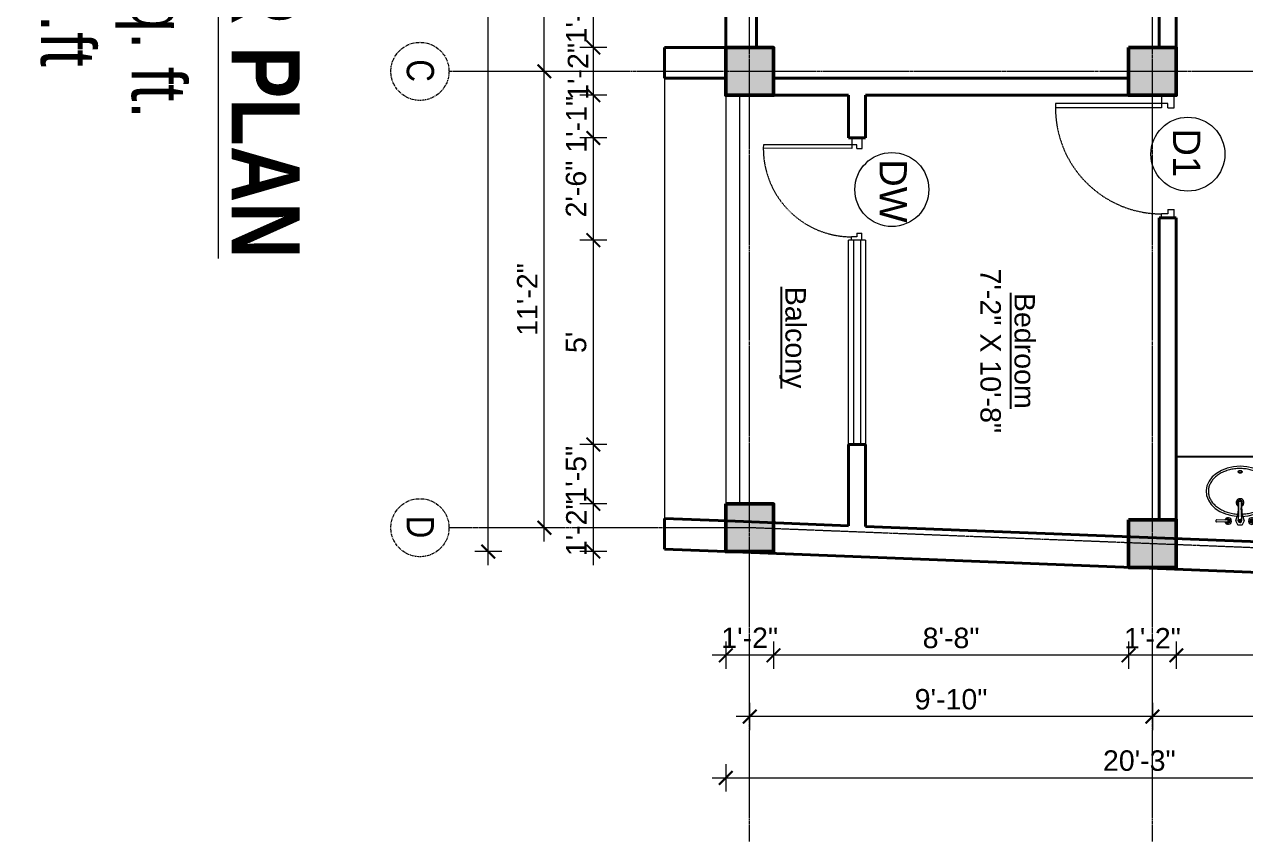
# Model space of a CAD drawing. Header units: inches. Extents: x 136316 to 155547, y -21384 to -17606.
# Drawn here: x 152926.7 to 153285.2, y -18717.1 to -18477.2 of the extents above; entities that cross this region are included whole.
import ezdxf

# ---------------------------------------------------------------- set-up
doc = ezdxf.new("R2010")
doc.units = ezdxf.units.IN
doc.header["$LTSCALE"] = 0.5
doc.header["$MEASUREMENT"] = 0
doc.header["$PDMODE"] = 66
doc.linetypes.add('CENTER', pattern=[2, 1.25, -0.25, 0.25, -0.25])
doc.linetypes.add('HIDDEN', pattern=[0.375, 0.25, -0.125])
for name, color, linetype, lineweight in [('Annotate-Lite.w', 177, 'Continuous', 9), ('Annotations-Bold.w', 177, 'Continuous', 13), ('C-COLUMN', 1, 'Continuous', 50), ('DIM', 4, 'Continuous', 5), ('DIM 1-100', 4, 'Continuous', 13), ('Door-Window.w', 4, 'Continuous', 15), ('Fittings', 9, 'Continuous', 5), ('PARAPET', 50, 'Continuous', 13), ('TEXT', 220, 'Continuous', 9), ('Text-100.w', 254, 'Continuous', 9), ('Toilet', 7, 'Continuous', 25), ('wall', 1, 'Continuous', 40)]:
    doc.layers.add(name, color=color, linetype=linetype, lineweight=lineweight)
doc.layers.add('furniture', color=31, linetype='Continuous')
doc.styles.add('ARAIL', font='ARIALN.TTF')
doc.styles.add('arial', font='arial.ttf')
doc.styles.add('arial.', font='arial.ttf')
doc.styles.add('gaurav', font='arial.ttf')
doc.styles.get("Standard").update_dxf_attribs({"font": 'arial.ttf'})
doc.dimstyles.new('1 by 96', dxfattribs={"dimtxt": 6, "dimasz": 4, "dimexe": 4, "dimexo": 4, "dimgap": 2, "dimtad": 1, "dimdec": 0, "dimzin": 0, "dimdsep": 46, "dimlunit": 4, "dimtxsty": 'Standard', "dimblk": 'ARCHTICK', "dimcen": 0, "dimdle": 4, "dimadec": 0, "dimazin": 0, "dimtfac": 1, "dimtdec": 0, "dimtix": 1, "dimtofl": 0, "dimtmove": 1, "dimatfit": 3, "dimldrblk": 'ARCHTICK', "dimfxl": 4, "dimfxlon": 1, "dimtolj": 1, "dimtzin": 0, "dimlwd": -1, "dimlwe": -1, "dimarcsym": 0})

# ---------------------------------------------------------------- blocks, each defined once
blk = doc.blocks.new('3-0')
at = {"ltscale": 3}
for p, q in [((11063.05, 10097.68), (11065.97, 10099.9)), ((11063.05, 10097.68), (11064.53, 10095.73)), ((11065.99, 10096.84), (11064.53, 10095.73)), ((11065.25, 10097.81), (11066.71, 10098.92)), ((11065.99, 10096.84), (11065.25, 10097.81)), ((11065.97, 10099.9), (11066.71, 10098.92)), ((11085.5, 10074.13), (11110.32, 10092.96)), ((11086.24, 10073.15), (11111.05, 10091.97)), ((11111.05, 10091.97), (11110.32, 10092.96)), ((11084.04, 10073.02), (11082.57, 10071.91)), ((11082.57, 10071.91), (11084.79, 10068.98)), ((11084.04, 10073.02), (11084.78, 10072.04)), ((11084.78, 10072.04), (11086.24, 10073.15)), ((11086.24, 10073.15), (11085.5, 10074.13)), ((11087.72, 10071.2), (11086.24, 10073.15)), ((11084.79, 10068.98), (11087.72, 10071.2))]:
    blk.add_line(p, q, dxfattribs=at)
at = {"layer": 'Door-Window.w', "color": 9, "linetype": 'HIDDEN', "lineweight": 18}
blk.add_arc((11085.5, 10074.13), 31.16, 37.1906, 127.1465, dxfattribs=at)
blk = doc.blocks.new('A$C604E024C')
at = {"linetype": 'ByBlock'}
for p, q in [((-107, 6), (-198, 9)), ((-101, 4), (-101, -4)), ((-101, 4), (-101, 1)), ((-101, 4), (-101, 4)), ((-101, 1), (-97, 1)), ((-101, 0), (-101, -4)), ((-101, 0), (-97, 0)), ((-97, 4), (-97, 1)), ((-97, 4), (-96, 4)), ((-96, 4), (-96, -4)), ((-6, 4), (-6, -4)), ((-6, 4), (-5, 4)), ((-5, 4), (-5, -4)), ((0, 13), (0, -13)), ((1, 4), (1, -4)), ((1, 4), (3, 4)), ((2, 4), (2, 1)), ((2, 4), (3, 4)), ((2, 1), (3, 1)), ((100, 2), (101, 2)), ((107, 6), (198, 9)), ((199, 8), (199, -8)), ((-107, -6), (-198, -9)), ((-101, -4), (-101, -4)), ((-101, -4), (-101, -4)), ((-97, 0), (-97, -4)), ((-97, -4), (-96, -4)), ((-96, -4), (-96, -4)), ((-6, -4), (-1, -4)), ((-5, -4), (-1, -4)), ((-1, -4), (-1, -4)), ((1, -4), (3, -4)), ((2, 0), (2, -4)), ((2, 0), (3, 0)), ((2, -4), (3, -4)), ((100, -2), (101, -2)), ((107, -6), (198, -9))]:
    blk.add_line(p, q, dxfattribs=at)
for points in [[(35, -3), (35, -3, 0.267949), (35, 2), (20, 29, 0.267949), (15, 31), (-15, 31, 0.267949), (-20, 29), (-35, 2, 0.267949), (-35, -3)], [(0, 13), (-5, 13, 0.267949), (-9, 10), (-13, 2, 0.267949), (-13, -3), (-9, -10, 0.267949), (-5, -13), (0, -13)], [(0, 13), (5, 13, -0.267949), (9, 10), (13, 2, -0.267949), (13, -3), (9, -10, -0.267949), (5, -13), (0, -13)], [(-15, -149, 0.267949), (-15, -154), (-9, -163, 0.267949), (-5, -166), (0, -166)], [(15, -149, -0.267949), (15, -154), (9, -163, -0.267949), (5, -166), (0, -166)]]:
    blk.add_lwpolyline(points, format="xyb", dxfattribs=at)
for centre, radius, start, end in [((-148, 0), 51.6, 171.6285, 188.3715), ((-198, 8), 1, 88.5767, 180), ((-99, 0), 27.8, 193.9353, 166.0647), ((-99, 0), 16.1, 203.4772, 156.5228), ((-99, 0), 13.6, 207.8254, 152.1746), ((-99, 0), 10.7, 215.7665, 144.2335), ((3, 2), 1.6, 270, 90.0142), ((3, 2), 2.2, 301.4048, 90), ((3, -2), 2.5, 270, 62.7097), ((99, 0), 27.8, 13.9353, 346.0647), ((99, 0), 16.1, 23.4772, 336.5228), ((99, 0), 13.6, 27.8254, 332.1746), ((99, 0), 10.7, 35.7665, 324.2335), ((198, 8), 1, 0, 91.4233), ((-198, -8), 1, 180, 271.4233), ((-325, -117), 312, 354.1333, 21.5654), ((-1093, -110), 1085, 357.1828, 5.6778), ((3, -2), 1.9, 270, 90), ((1084, -109), 1075, 174.3028, 182.8736), ((325, -117), 312, 158.4157, 185.9255), ((198, -8), 1, 268.5767, 0)]:
    blk.add_arc(centre, radius, start, end, dxfattribs=at)
blk.add_ellipse((99, 0), major_axis=(0, 4.4), ratio=0.647537, start_param=-0.996154, end_param=4.137747, dxfattribs=at)
blk.add_open_spline([(100, 2), (100, 3), (100, 3), (100, 3), (99, 4), (99, 4), (99, 4), (99, 4), (98, 4), (98, 4), (98, 3), (97, 3), (97, 3), (97, 2), (97, 2), (96, 1), (96, 0), (96, 0), (96, -2), (97, -2), (97, -3), (97, -3), (98, -4), (98, -4), (99, -4), (99, -4), (99, -4), (100, -3), (100, -3), (100, -3), (100, -2)], degree=3, knots=[5.296065, 5.296065, 5.296065, 5.296065, 5.668493, 5.668493, 6.044953, 6.044953, 6.283185, 6.283185, 6.283185, 6.618814, 6.618814, 6.954443, 6.954443, 7.290072, 7.290072, 7.6257, 7.6257, 8.094621, 8.094621, 8.563542, 8.563542, 8.940002, 8.940002, 9.316461, 9.316461, 9.692921, 9.692921, 10.069381, 10.069381, 10.411893, 10.411893, 10.411893, 10.411893], dxfattribs=at)
blk = doc.blocks.new('basin')
for radius, start, end in [(1.14, 113.503, 66.2712), (0.79, 126.715, 52.8739)]:
    blk.add_arc((134195.31, -39122.53), radius, start, end)
blk.add_ellipse((134195.31, -39125.83), major_axis=(-9.97, 0), ratio=0.736887, start_param=4.757716, end_param=10.948885)
blk.add_ellipse((134195.31, -39131.57), major_axis=(0.448, 0), ratio=0.674502)
for points, knots in [([(134194.69, -39119.15), (134194.32, -39119.17), (134193.96, -39119.2), (134193.09, -39119.32), (134192.57, -39119.42), (134191.58, -39119.69), (134191.1, -39119.85), (134190.19, -39120.23), (134189.76, -39120.45), (134188.95, -39120.93), (134188.57, -39121.2), (134187.89, -39121.77), (134187.59, -39122.07), (134187.06, -39122.71), (134186.83, -39123.04), (134186.45, -39123.73), (134186.3, -39124.08), (134186.09, -39124.79), (134186.03, -39125.15), (134185.99, -39125.61), (134185.99, -39125.72), (134185.99, -39125.83), (134185.99, -39126.08), (134186.01, -39126.34), (134186.11, -39126.94), (134186.2, -39127.29), (134186.47, -39127.97), (134186.64, -39128.31), (134187.06, -39128.96), (134187.31, -39129.28), (134187.88, -39129.88), (134188.2, -39130.16), (134188.9, -39130.7), (134189.28, -39130.94), (134190.1, -39131.39), (134190.53, -39131.59), (134191.45, -39131.93), (134191.92, -39132.08), (134192.9, -39132.31), (134193.4, -39132.4), (134194.43, -39132.51), (134194.94, -39132.53), (134195.97, -39132.52), (134196.49, -39132.48), (134197.5, -39132.35), (134198, -39132.25), (134198.97, -39132), (134199.44, -39131.84), (134200.34, -39131.48), (134200.76, -39131.27), (134201.56, -39130.8), (134201.93, -39130.55), (134202.61, -39130), (134202.91, -39129.71), (134203.45, -39129.1), (134203.69, -39128.78), (134204.08, -39128.12), (134204.24, -39127.78), (134204.48, -39127.09), (134204.56, -39126.74), (134204.64, -39126.04), (134204.64, -39125.69), (134204.57, -39124.98), (134204.49, -39124.62), (134204.25, -39123.91), (134204.09, -39123.56), (134203.69, -39122.89), (134203.45, -39122.56), (134202.89, -39121.93), (134202.58, -39121.63), (134201.88, -39121.07), (134201.49, -39120.81), (134200.67, -39120.35), (134200.22, -39120.13), (134199.3, -39119.77), (134198.81, -39119.62), (134197.81, -39119.37), (134197.29, -39119.28), (134196.49, -39119.19), (134196.22, -39119.16), (134195.94, -39119.15)], [4.778413, 4.778413, 4.778413, 4.778413, 4.89303, 4.89303, 5.060537, 5.060537, 5.228045, 5.228045, 5.395552, 5.395552, 5.56306, 5.56306, 5.730567, 5.730567, 5.898075, 5.898075, 6.065582, 6.065582, 6.233089, 6.233089, 6.283185, 6.283185, 6.283185, 6.401225, 6.401225, 6.564378, 6.564378, 6.727532, 6.727532, 6.890685, 6.890685, 7.053839, 7.053839, 7.216992, 7.216992, 7.380146, 7.380146, 7.543299, 7.543299, 7.706452, 7.706452, 7.869606, 7.869606, 8.032759, 8.032759, 8.195913, 8.195913, 8.359066, 8.359066, 8.52222, 8.52222, 8.685373, 8.685373, 8.848527, 8.848527, 9.01168, 9.01168, 9.174834, 9.174834, 9.337987, 9.337987, 9.501141, 9.501141, 9.668648, 9.668648, 9.836155, 9.836155, 10.003663, 10.003663, 10.17117, 10.17117, 10.338678, 10.338678, 10.506185, 10.506185, 10.673693, 10.673693, 10.8412, 10.8412, 10.929386, 10.929386, 10.929386, 10.929386]), ([(134195.86, -39131.57), (134195.86, -39131.55), (134195.86, -39131.52), (134195.84, -39131.46), (134195.83, -39131.44), (134195.79, -39131.36), (134195.75, -39131.32), (134195.66, -39131.25), (134195.6, -39131.23), (134195.46, -39131.18), (134195.36, -39131.16), (134195.17, -39131.17), (134195.07, -39131.2), (134194.94, -39131.27), (134194.9, -39131.3), (134194.83, -39131.37), (134194.8, -39131.4), (134194.77, -39131.48), (134194.76, -39131.52), (134194.75, -39131.6), (134194.76, -39131.65), (134194.79, -39131.73), (134194.81, -39131.76), (134194.87, -39131.83), (134194.9, -39131.86), (134194.98, -39131.9), (134195.02, -39131.92), (134195.15, -39131.97), (134195.25, -39131.99), (134195.44, -39131.98), (134195.54, -39131.95), (134195.67, -39131.89), (134195.72, -39131.85), (134195.79, -39131.78), (134195.81, -39131.75), (134195.85, -39131.67), (134195.86, -39131.63), (134195.86, -39131.58), (134195.86, -39131.58), (134195.86, -39131.57)], [0, 0, 0, 0, 0.188397, 0.188397, 0.376794, 0.376794, 0.73698, 0.73698, 1.097166, 1.097166, 1.657793, 1.657793, 2.21842, 2.21842, 2.564182, 2.564182, 2.840364, 2.840364, 3.116547, 3.116547, 3.39273, 3.39273, 3.668913, 3.668913, 3.945096, 3.945096, 4.221279, 4.221279, 4.783807, 4.783807, 5.346334, 5.346334, 5.697184, 5.697184, 5.974645, 5.974645, 6.252106, 6.252106, 6.283185, 6.283185, 6.283185, 6.283185])]:
    blk.add_open_spline(points, degree=3, knots=knots)
at = {"xscale": 0.03499430959345774, "yscale": 0.03499430959345774, "zscale": 0.03499430959345774, "rotation": 359.9929103328581}
blk.add_blockref('A$C604E024C', (134195.31, -39117.12), dxfattribs=at)
blk = doc.blocks.new('_ArchTick')
at = {"color": 0, "linetype": 'ByBlock', "const_width": 0.15}
blk.add_lwpolyline([(-0.5, -0.5), (0.5, 0.5)], dxfattribs=at)
blk = doc.blocks.new('*D629')
at = {"layer": 'Defpoints', "color": 0, "transparency": 16777216}
for p in [(153264.87, -18636.64), (153361.47, -18641.09), (153264.87, -18662.42)]:
    blk.add_point(p, dxfattribs=at)
at = {"layer": 'DIM 1-100', "color": 0, "transparency": 16777216}
for p, q in [((153264.87, -18658.42), (153264.87, -18666.42)), ((153361.47, -18658.42), (153361.47, -18666.42)), ((153365.47, -18662.42), (153260.87, -18662.42))]:
    blk.add_line(p, q, dxfattribs=at)
at = {"layer": 'DIM 1-100', "color": 0, "transparency": 16777216, "xscale": 4, "yscale": 4, "zscale": 4, "rotation": 180}
blk.add_blockref('_ArchTick', (153264.87, -18662.42), dxfattribs=at)
at = {"layer": 'DIM 1-100', "color": 0, "transparency": 16777216, "xscale": 4, "yscale": 4, "zscale": 4}
blk.add_blockref('_ArchTick', (153361.47, -18662.42), dxfattribs=at)
at = {"layer": 'DIM 1-100', "color": 0, "transparency": 16777216, "insert": (153313.17, -18657.36), "char_height": 6, "attachment_point": 5}
blk.add_mtext('\\A1;8\'-1"', dxfattribs=at)
blk = doc.blocks.new('*D630')
at = {"layer": 'Defpoints', "color": 0, "transparency": 16777216}
for p in [(153250.87, -18636.64), (153264.87, -18636.64), (153250.87, -18662.42)]:
    blk.add_point(p, dxfattribs=at)
at = {"layer": 'DIM 1-100', "color": 0, "transparency": 16777216}
for p, q in [((153250.87, -18658.42), (153250.87, -18666.42)), ((153264.87, -18658.42), (153264.87, -18666.42)), ((153268.87, -18662.42), (153246.87, -18662.42))]:
    blk.add_line(p, q, dxfattribs=at)
at = {"layer": 'DIM 1-100', "color": 0, "transparency": 16777216, "xscale": 4, "yscale": 4, "zscale": 4, "rotation": 180}
blk.add_blockref('_ArchTick', (153250.87, -18662.42), dxfattribs=at)
at = {"layer": 'DIM 1-100', "color": 0, "transparency": 16777216, "xscale": 4, "yscale": 4, "zscale": 4}
blk.add_blockref('_ArchTick', (153264.87, -18662.42), dxfattribs=at)
at = {"layer": 'DIM 1-100', "color": 0, "transparency": 16777216, "insert": (153257.87, -18657.41), "char_height": 6, "attachment_point": 5}
blk.add_mtext('\\A1;1\'-2"', dxfattribs=at)
blk = doc.blocks.new('*D631')
at = {"layer": 'Defpoints', "color": 0, "transparency": 16777216}
for p in [(153146.64, -18631.98), (153250.87, -18636.64), (153146.64, -18662.42)]:
    blk.add_point(p, dxfattribs=at)
at = {"layer": 'DIM 1-100', "color": 0, "transparency": 16777216}
for p, q in [((153146.64, -18658.42), (153146.64, -18666.42)), ((153250.87, -18658.42), (153250.87, -18666.42)), ((153254.87, -18662.42), (153142.64, -18662.42))]:
    blk.add_line(p, q, dxfattribs=at)
at = {"layer": 'DIM 1-100', "color": 0, "transparency": 16777216, "xscale": 4, "yscale": 4, "zscale": 4, "rotation": 180}
blk.add_blockref('_ArchTick', (153146.64, -18662.42), dxfattribs=at)
at = {"layer": 'DIM 1-100', "color": 0, "transparency": 16777216, "xscale": 4, "yscale": 4, "zscale": 4}
blk.add_blockref('_ArchTick', (153250.87, -18662.42), dxfattribs=at)
at = {"layer": 'DIM 1-100', "color": 0, "transparency": 16777216, "insert": (153198.76, -18657.36), "char_height": 6, "attachment_point": 5}
blk.add_mtext('\\A1;8\'-8"', dxfattribs=at)
blk = doc.blocks.new('*D632')
at = {"layer": 'Defpoints', "color": 0, "transparency": 16777216}
for p in [(153132.64, -18631.98), (153146.64, -18631.98), (153132.64, -18662.42)]:
    blk.add_point(p, dxfattribs=at)
at = {"layer": 'DIM 1-100', "color": 0, "transparency": 16777216}
for p, q in [((153132.64, -18658.42), (153132.64, -18666.42)), ((153146.64, -18658.42), (153146.64, -18666.42)), ((153150.64, -18662.42), (153128.64, -18662.42))]:
    blk.add_line(p, q, dxfattribs=at)
at = {"layer": 'DIM 1-100', "color": 0, "transparency": 16777216, "xscale": 4, "yscale": 4, "zscale": 4, "rotation": 180}
blk.add_blockref('_ArchTick', (153132.64, -18662.42), dxfattribs=at)
at = {"layer": 'DIM 1-100', "color": 0, "transparency": 16777216, "xscale": 4, "yscale": 4, "zscale": 4}
blk.add_blockref('_ArchTick', (153146.64, -18662.42), dxfattribs=at)
at = {"layer": 'DIM 1-100', "color": 0, "transparency": 16777216, "insert": (153139.64, -18657.29), "char_height": 6, "attachment_point": 5}
blk.add_mtext('\\A1;1\'-2"', dxfattribs=at)
blk = doc.blocks.new('*D633')
at = {"layer": 'Defpoints', "color": 0, "transparency": 16777216}
for p in [(153257.87, -18636.92), (153368.47, -18641.09), (153257.87, -18680.42)]:
    blk.add_point(p, dxfattribs=at)
at = {"layer": 'DIM 1-100', "color": 0, "transparency": 16777216}
for p, q in [((153257.87, -18676.42), (153257.87, -18684.42)), ((153368.47, -18676.42), (153368.47, -18684.42)), ((153372.47, -18680.42), (153253.87, -18680.42))]:
    blk.add_line(p, q, dxfattribs=at)
at = {"layer": 'DIM 1-100', "color": 0, "transparency": 16777216, "xscale": 4, "yscale": 4, "zscale": 4, "rotation": 180}
blk.add_blockref('_ArchTick', (153257.87, -18680.42), dxfattribs=at)
at = {"layer": 'DIM 1-100', "color": 0, "transparency": 16777216, "xscale": 4, "yscale": 4, "zscale": 4}
blk.add_blockref('_ArchTick', (153368.47, -18680.42), dxfattribs=at)
at = {"layer": 'DIM 1-100', "color": 0, "transparency": 16777216, "insert": (153313.17, -18675.36), "char_height": 6, "attachment_point": 5}
blk.add_mtext('\\A1;9\'-3"', dxfattribs=at)
blk = doc.blocks.new('*D634')
at = {"layer": 'Defpoints', "color": 0, "transparency": 16777216}
for p in [(153139.64, -18632.26), (153257.87, -18636.92), (153139.64, -18680.42)]:
    blk.add_point(p, dxfattribs=at)
at = {"layer": 'DIM 1-100', "color": 0, "transparency": 16777216}
for p, q in [((153139.64, -18676.42), (153139.64, -18684.42)), ((153257.87, -18676.42), (153257.87, -18684.42)), ((153261.87, -18680.42), (153135.64, -18680.42))]:
    blk.add_line(p, q, dxfattribs=at)
at = {"layer": 'DIM 1-100', "color": 0, "transparency": 16777216, "xscale": 4, "yscale": 4, "zscale": 4, "rotation": 180}
blk.add_blockref('_ArchTick', (153139.64, -18680.42), dxfattribs=at)
at = {"layer": 'DIM 1-100', "color": 0, "transparency": 16777216, "xscale": 4, "yscale": 4, "zscale": 4}
blk.add_blockref('_ArchTick', (153257.87, -18680.42), dxfattribs=at)
at = {"layer": 'DIM 1-100', "color": 0, "transparency": 16777216, "insert": (153198.76, -18675.36), "char_height": 6, "attachment_point": 5}
blk.add_mtext('\\A1;9\'-10"', dxfattribs=at)
blk = doc.blocks.new('*D635')
at = {"layer": 'Defpoints', "color": 0, "transparency": 16777216}
for p in [(153132.64, -18631.98), (153375.4, -18641.56), (153375.4, -18698.42)]:
    blk.add_point(p, dxfattribs=at)
at = {"layer": 'DIM 1-100', "color": 0, "transparency": 16777216}
for p, q in [((153132.64, -18694.42), (153132.64, -18702.42)), ((153375.4, -18694.42), (153375.4, -18702.42)), ((153128.64, -18698.42), (153379.4, -18698.42))]:
    blk.add_line(p, q, dxfattribs=at)
at = {"layer": 'DIM 1-100', "color": 0, "transparency": 16777216, "xscale": 4, "yscale": 4, "zscale": 4, "rotation": 180}
blk.add_blockref('_ArchTick', (153132.64, -18698.42), dxfattribs=at)
at = {"layer": 'DIM 1-100', "color": 0, "transparency": 16777216, "xscale": 4, "yscale": 4, "zscale": 4}
blk.add_blockref('_ArchTick', (153375.4, -18698.42), dxfattribs=at)
at = {"layer": 'DIM 1-100', "color": 0, "transparency": 16777216, "insert": (153254.02, -18693.36), "char_height": 6, "attachment_point": 5}
blk.add_mtext('\\A1;20\'-3"', dxfattribs=at)
blk = doc.blocks.new('*D686')
at = {"layer": 'Defpoints', "color": 0, "transparency": 16777216}
for p in [(153093.76, -18617.98), (153132.64, -18617.98), (153132.64, -18631.98)]:
    blk.add_point(p, dxfattribs=at)
at = {"layer": 'DIM 1-100', "color": 0, "transparency": 16777216}
for p, q in [((153093.76, -18635.98), (153093.76, -18613.98)), ((153097.76, -18617.98), (153089.76, -18617.98)), ((153097.76, -18631.98), (153089.76, -18631.98))]:
    blk.add_line(p, q, dxfattribs=at)
at = {"layer": 'DIM 1-100', "color": 0, "transparency": 16777216, "xscale": 4, "yscale": 4, "zscale": 4}
for p, rotation in [((153093.76, -18617.98), 90), ((153093.76, -18631.98), 270)]:
    blk.add_blockref('_ArchTick', p, dxfattribs=dict(at, rotation=rotation))
at = {"layer": 'DIM 1-100', "color": 0, "transparency": 16777216, "insert": (153088.75, -18624.98), "char_height": 6, "attachment_point": 5, "rotation": 90}
blk.add_mtext('\\A1;1\'-2"', dxfattribs=at)
blk = doc.blocks.new('*D687')
at = {"layer": 'Defpoints', "color": 0, "transparency": 16777216}
for p in [(153093.76, -18600.57), (153168.64, -18600.57), (153132.64, -18617.98)]:
    blk.add_point(p, dxfattribs=at)
at = {"layer": 'DIM 1-100', "color": 0, "transparency": 16777216}
for p, q in [((153093.76, -18621.98), (153093.76, -18596.57)), ((153097.76, -18600.57), (153089.76, -18600.57)), ((153097.76, -18617.98), (153089.76, -18617.98))]:
    blk.add_line(p, q, dxfattribs=at)
at = {"layer": 'DIM 1-100', "color": 0, "transparency": 16777216, "xscale": 4, "yscale": 4, "zscale": 4}
for p, rotation in [((153093.76, -18600.57), 90), ((153093.76, -18617.98), 270)]:
    blk.add_blockref('_ArchTick', p, dxfattribs=dict(at, rotation=rotation))
at = {"layer": 'DIM 1-100', "color": 0, "transparency": 16777216, "insert": (153088.7, -18609.28), "char_height": 6, "attachment_point": 5, "rotation": 90}
blk.add_mtext('\\A1;1\'-5"', dxfattribs=at)
blk = doc.blocks.new('*D688')
at = {"layer": 'Defpoints', "color": 0, "transparency": 16777216}
for p in [(153093.76, -18540.57), (153168.64, -18540.57), (153168.64, -18600.57)]:
    blk.add_point(p, dxfattribs=at)
at = {"layer": 'DIM 1-100', "color": 0, "transparency": 16777216}
for p, q in [((153093.76, -18604.57), (153093.76, -18536.57)), ((153097.76, -18540.57), (153089.76, -18540.57)), ((153097.76, -18600.57), (153089.76, -18600.57))]:
    blk.add_line(p, q, dxfattribs=at)
at = {"layer": 'DIM 1-100', "color": 0, "transparency": 16777216, "xscale": 4, "yscale": 4, "zscale": 4}
for p, rotation in [((153093.76, -18540.57), 90), ((153093.76, -18600.57), 270)]:
    blk.add_blockref('_ArchTick', p, dxfattribs=dict(at, rotation=rotation))
at = {"layer": 'DIM 1-100', "color": 0, "transparency": 16777216, "insert": (153088.71, -18570.57), "char_height": 6, "attachment_point": 5, "rotation": 90}
blk.add_mtext("\\A1;5'", dxfattribs=at)
blk = doc.blocks.new('*D689')
at = {"layer": 'Defpoints', "color": 0, "transparency": 16777216}
for p in [(153093.76, -18510.57), (153168.64, -18510.57), (153168.64, -18540.57)]:
    blk.add_point(p, dxfattribs=at)
at = {"layer": 'DIM 1-100', "color": 0, "transparency": 16777216}
for p, q in [((153093.76, -18544.57), (153093.76, -18506.57)), ((153097.76, -18510.57), (153089.76, -18510.57)), ((153097.76, -18540.57), (153089.76, -18540.57))]:
    blk.add_line(p, q, dxfattribs=at)
at = {"layer": 'DIM 1-100', "color": 0, "transparency": 16777216, "xscale": 4, "yscale": 4, "zscale": 4}
for p, rotation in [((153093.76, -18510.57), 90), ((153093.76, -18540.57), 270)]:
    blk.add_blockref('_ArchTick', p, dxfattribs=dict(at, rotation=rotation))
at = {"layer": 'DIM 1-100', "color": 0, "transparency": 16777216, "insert": (153088.7, -18525.57), "char_height": 6, "attachment_point": 5, "rotation": 90}
blk.add_mtext('\\A1;2\'-6"', dxfattribs=at)
blk = doc.blocks.new('*D690')
at = {"layer": 'Defpoints', "color": 0, "transparency": 16777216}
for p in [(153093.76, -18498.03), (153146.64, -18498.03), (153168.64, -18510.57)]:
    blk.add_point(p, dxfattribs=at)
at = {"layer": 'DIM 1-100', "color": 0, "transparency": 16777216}
for p, q in [((153093.76, -18514.57), (153093.76, -18494.03)), ((153097.76, -18498.03), (153089.76, -18498.03)), ((153097.76, -18510.57), (153089.76, -18510.57))]:
    blk.add_line(p, q, dxfattribs=at)
at = {"layer": 'DIM 1-100', "color": 0, "transparency": 16777216, "xscale": 4, "yscale": 4, "zscale": 4}
for p, rotation in [((153093.76, -18498.03), 90), ((153093.76, -18510.57), 270)]:
    blk.add_blockref('_ArchTick', p, dxfattribs=dict(at, rotation=rotation))
at = {"layer": 'DIM 1-100', "color": 0, "transparency": 16777216, "insert": (153088.75, -18506.57), "char_height": 6, "attachment_point": 5, "rotation": 90}
blk.add_mtext('\\A1;1\'-1"', dxfattribs=at)
blk = doc.blocks.new('*D691')
at = {"layer": 'Defpoints', "color": 0, "transparency": 16777216}
for p in [(153093.76, -18484.03), (153132.64, -18484.03), (153146.64, -18498.03)]:
    blk.add_point(p, dxfattribs=at)
at = {"layer": 'DIM 1-100', "color": 0, "transparency": 16777216}
for p, q in [((153093.76, -18502.03), (153093.76, -18480.03)), ((153097.76, -18484.03), (153089.76, -18484.03)), ((153097.76, -18498.03), (153089.76, -18498.03))]:
    blk.add_line(p, q, dxfattribs=at)
at = {"layer": 'DIM 1-100', "color": 0, "transparency": 16777216, "xscale": 4, "yscale": 4, "zscale": 4}
for p, rotation in [((153093.76, -18484.03), 90), ((153093.76, -18498.03), 270)]:
    blk.add_blockref('_ArchTick', p, dxfattribs=dict(at, rotation=rotation))
at = {"layer": 'DIM 1-100', "color": 0, "transparency": 16777216, "insert": (153089.25, -18491.03), "char_height": 6, "attachment_point": 5, "rotation": 90}
blk.add_mtext('\\A1;1\'-2"', dxfattribs=at)
blk = doc.blocks.new('*D692')
at = {"layer": 'Defpoints', "color": 0, "transparency": 16777216}
for p in [(153093.76, -18470.47), (153132.64, -18470.47), (153132.64, -18484.03)]:
    blk.add_point(p, dxfattribs=at)
at = {"layer": 'DIM 1-100', "color": 0, "transparency": 16777216}
for p, q in [((153093.76, -18488.03), (153093.76, -18466.47)), ((153097.76, -18470.47), (153089.76, -18470.47)), ((153097.76, -18484.03), (153089.76, -18484.03))]:
    blk.add_line(p, q, dxfattribs=at)
at = {"layer": 'DIM 1-100', "color": 0, "transparency": 16777216, "xscale": 4, "yscale": 4, "zscale": 4}
for p, rotation in [((153093.76, -18470.47), 90), ((153093.76, -18484.03), 270)]:
    blk.add_blockref('_ArchTick', p, dxfattribs=dict(at, rotation=rotation))
at = {"layer": 'DIM 1-100', "color": 0, "transparency": 16777216, "insert": (153088.75, -18474.47), "char_height": 6, "attachment_point": 5, "rotation": 90}
blk.add_mtext('\\A1;1\'-2"', dxfattribs=at)
blk = doc.blocks.new('*D702')
at = {"layer": 'Defpoints', "color": 0, "transparency": 16777216}
for p in [(153079.36, -18491.03), (153132.64, -18491.03), (153132.64, -18624.98)]:
    blk.add_point(p, dxfattribs=at)
at = {"layer": 'DIM 1-100', "color": 0, "transparency": 16777216}
for p, q in [((153079.36, -18628.98), (153079.36, -18487.03)), ((153083.36, -18491.03), (153075.36, -18491.03)), ((153083.36, -18624.98), (153075.36, -18624.98))]:
    blk.add_line(p, q, dxfattribs=at)
at = {"layer": 'DIM 1-100', "color": 0, "transparency": 16777216, "xscale": 4, "yscale": 4, "zscale": 4}
for p, rotation in [((153079.36, -18491.03), 90), ((153079.36, -18624.98), 270)]:
    blk.add_blockref('_ArchTick', p, dxfattribs=dict(at, rotation=rotation))
at = {"layer": 'DIM 1-100', "color": 0, "transparency": 16777216, "insert": (153074.35, -18558), "char_height": 6, "attachment_point": 5, "rotation": 90}
blk.add_mtext('\\A1;11\'-2"', dxfattribs=at)
blk = doc.blocks.new('*D703')
at = {"layer": 'Defpoints', "color": 0, "transparency": 16777216}
for p in [(153079.36, -18354.53), (153132.64, -18354.53), (153132.64, -18491.03)]:
    blk.add_point(p, dxfattribs=at)
at = {"layer": 'DIM 1-100', "color": 0, "transparency": 16777216}
for p, q in [((153079.36, -18495.03), (153079.36, -18350.53)), ((153083.36, -18354.53), (153075.36, -18354.53)), ((153083.36, -18491.03), (153075.36, -18491.03))]:
    blk.add_line(p, q, dxfattribs=at)
at = {"layer": 'DIM 1-100', "color": 0, "transparency": 16777216, "xscale": 4, "yscale": 4, "zscale": 4}
for p, rotation in [((153079.36, -18354.53), 90), ((153079.36, -18491.03), 270)]:
    blk.add_blockref('_ArchTick', p, dxfattribs=dict(at, rotation=rotation))
at = {"layer": 'DIM 1-100', "color": 0, "transparency": 16777216, "insert": (153074.3, -18422.78), "char_height": 6, "attachment_point": 5, "rotation": 90}
blk.add_mtext('\\A1;11\'-5"', dxfattribs=at)
blk = doc.blocks.new('*D625')
at = {"layer": 'Defpoints', "color": 0, "transparency": 16777216}
for p in [(153062.92, -18239.88), (153250.87, -18239.88), (153132.64, -18631.98)]:
    blk.add_point(p, dxfattribs=at)
at = {"layer": 'DIM 1-100', "color": 0, "transparency": 16777216}
for p, q in [((153062.92, -18635.98), (153062.92, -18235.88)), ((153066.92, -18239.88), (153058.92, -18239.88)), ((153066.92, -18631.98), (153058.92, -18631.98))]:
    blk.add_line(p, q, dxfattribs=at)
at = {"layer": 'DIM 1-100', "color": 0, "transparency": 16777216, "xscale": 4, "yscale": 4, "zscale": 4}
for p, rotation in [((153062.92, -18239.88), 90), ((153062.92, -18631.98), 270)]:
    blk.add_blockref('_ArchTick', p, dxfattribs=dict(at, rotation=rotation))
at = {"layer": 'DIM 1-100', "color": 0, "transparency": 16777216, "insert": (153057.86, -18435.93), "char_height": 6, "attachment_point": 5, "rotation": 90}
blk.add_mtext('\\A1;32\'-8"', dxfattribs=at)

msp = doc.modelspace()

# ---------------------------------------------------------------- hatches: boundary and pattern name
at = {"layer": 'C-COLUMN'}
h = msp.add_hatch(color=256, dxfattribs=at)
h.dxf.hatch_style = 1
h.paths.add_polyline_path([(153146.64, -18498.03), (153146.64, -18484.03), (153132.64, -18484.03), (153132.64, -18498.03)])
h = msp.add_hatch(color=256, dxfattribs=at)
h.dxf.hatch_style = 1
h.paths.add_polyline_path([(153264.87, -18498.03), (153264.87, -18484.03), (153250.87, -18484.03), (153250.87, -18498.03)])
h = msp.add_hatch(color=256, dxfattribs=at)
h.dxf.hatch_style = 1
h.paths.add_polyline_path([(153146.64, -18631.98), (153146.64, -18617.98), (153132.64, -18617.98), (153132.64, -18631.98)])
h = msp.add_hatch(color=256, dxfattribs=at)
h.dxf.hatch_style = 1
h.paths.add_polyline_path([(153264.87, -18636.64), (153264.87, -18622.64), (153250.87, -18622.64), (153250.87, -18636.64)])

# ---------------------------------------------------------------- linework, layer by layer
at = {"layer": 'Annotate-Lite.w', "ltscale": 0.005}
for centre in [(153268.28, -18515.33), (153181.38, -18525.71)]:
    msp.add_circle(centre, 10.86, dxfattribs=at)
at = {"layer": 'Annotations-Bold.w', "linetype": 'CENTER', "ltscale": 0.3}
for p, q in [((153139.64, -18717.1), (153139.64, -18156.88)), ((153257.87, -18717.1), (153257.87, -18156.88)), ((153498.12, -18491.03), (153051.37, -18491.03))]:
    msp.add_line(p, q, dxfattribs=at)
msp.add_lwpolyline([(153498.12, -18634.09), (153368.47, -18634.09), (153139.64, -18624.98), (153051.37, -18624.98)], dxfattribs=at)
at = {"layer": 'Annotations-Bold.w', "linetype": 'CENTER', "ltscale": 1.5}
for centre in [(153042.84, -18491.03), (153042.84, -18624.98)]:
    msp.add_circle(centre, 8.53, dxfattribs=at)
at = {"layer": 'C-COLUMN'}
for points in [[(153132.64, -18484.03), (153132.64, -18498.03), (153146.64, -18498.03), (153146.64, -18484.03)], [(153250.87, -18484.03), (153250.87, -18498.03), (153264.87, -18498.03), (153264.87, -18484.03)], [(153132.64, -18617.98), (153132.64, -18631.98), (153146.64, -18631.98), (153146.64, -18617.98)], [(153250.87, -18622.64), (153250.87, -18636.64), (153264.87, -18636.64), (153264.87, -18622.64)]]:
    msp.add_lwpolyline(points, close=True, dxfattribs=at)
at = {"layer": 'DIM'}
for p, q in [((153168.64, -18600.57), (153168.64, -18540.57)), ((153173.64, -18540.57), (153168.64, -18540.57)), ((153170.14, -18540.57), (153170.14, -18600.57)), ((153172.14, -18540.57), (153172.14, -18600.57)), ((153173.64, -18540.57), (153173.64, -18600.57))]:
    msp.add_line(p, q, dxfattribs=at)
at = {"layer": 'furniture'}
msp.add_line((153300.87, -18604.17), (153264.87, -18604.17), dxfattribs=at)
at = {"layer": 'PARAPET', "ltscale": 100}
for p, q in [((153114.64, -18493.03), (153114.64, -18622.27)), ((153132.64, -18498.03), (153132.64, -18617.98)), ((153136.64, -18498.03), (153136.64, -18617.98)), ((153132.64, -18631.98), (153114.64, -18631.27))]:
    msp.add_line(p, q, dxfattribs=at)
at = {"layer": 'Toilet'}
msp.add_line((153132.64, -18631.98), (153375.4, -18641.56), dxfattribs=at)
at = {"layer": 'wall'}
for p, q in [((153259.87, -18416.53), (153259.87, -18484.03)), ((153264.87, -18416.53), (153264.87, -18484.03)), ((153132.64, -18470.47), (153132.64, -18484.03)), ((153141.64, -18470.47), (153141.64, -18484.03)), ((153132.64, -18484.03), (153114.64, -18484.03)), ((153114.64, -18484.03), (153114.64, -18493.03)), ((153132.64, -18493.03), (153114.64, -18493.03)), ((153146.64, -18493.03), (153250.87, -18493.03)), ((153146.64, -18498.03), (153168.64, -18498.03)), ((153168.64, -18510.57), (153168.64, -18498.03)), ((153173.64, -18510.57), (153173.64, -18498.03)), ((153173.64, -18498.03), (153250.87, -18498.03)), ((153173.64, -18510.57), (153168.64, -18510.57)), ((153173.64, -18510.57), (153168.64, -18510.57)), ((153259.87, -18534.03), (153259.87, -18622.64)), ((153259.87, -18534.03), (153264.87, -18534.03)), ((153264.87, -18534.03), (153264.87, -18622.64)), ((153168.64, -18600.57), (153173.64, -18600.57)), ((153168.64, -18600.57), (153168.64, -18624.39)), ((153173.64, -18600.57), (153173.64, -18624.59)), ((153132.99, -18622.99), (153114.64, -18622.27)), ((153114.64, -18622.27), (153114.64, -18631.27)), ((153132.99, -18622.99), (153168.64, -18624.39)), ((153173.64, -18624.59), (153300.87, -18629.61)), ((153132.64, -18631.98), (153114.64, -18631.27)), ((153132.64, -18631.98), (153375.4, -18641.56))]:
    msp.add_line(p, q, dxfattribs=at)

# ---------------------------------------------------------------- block references
at = {"layer": 'Door-Window.w', "linetype": 'ByBlock'}
for p, xscale, yscale, zscale, rotation in [((168177.97, -17177.47), 0.9997912369827213, 0.9997912369827213, 0.9997912369827213, 142.8094047884902), ((165602.23, -17426.67), 0.8331589850765497, 0.8331589850765497, 0.8331589850765497, 142.7330628613127)]:
    msp.add_blockref('3-0', p, dxfattribs=dict(at, xscale=xscale, yscale=yscale, zscale=zscale, rotation=rotation))
at = {"layer": 'Fittings', "lineweight": 15, "rotation": 179.8162799008568}
msp.add_blockref('basin', (287352.77, -58170.23), dxfattribs=at)

# ---------------------------------------------------------------- texts
at = {"layer": 'Annotate-Lite.w', "ltscale": 0.005, "char_height": 8, "attachment_point": 1, "rotation": 270, "style": 'gaurav'}
for s, insert in [('D1', (153271.93, -18507.79)), ('DW', (153185.79, -18516.82))]:
    msp.add_mtext_dynamic_manual_height_columns(s, width=8, gutter_width=100, heights=[0], dxfattribs=dict(at, insert=insert))
at = {"layer": 'Annotations-Bold.w', "linetype": 'CENTER', "ltscale": 1.5, "char_height": 8, "attachment_point": 1, "rotation": 270, "style": 'ARAIL'}
for s, insert in [('C', (153046.97, -18487.49)), ('D', (153046.97, -18621.45))]:
    msp.add_mtext_dynamic_manual_height_columns(s, width=6.5393, gutter_width=100, heights=[0], dxfattribs=dict(at, insert=insert))
at = {"layer": 'TEXT', "lineweight": -2, "char_height": 6, "width": 127.5059, "attachment_point": 5, "rotation": 270, "style": 'arial.'}
for s, insert in [('{\\LBedroom\\P}7\'-2" X 10\'-8"', (153215.34, -18573.05)), ('{\\LBalcony}', (153152.23, -18569.17))]:
    msp.add_mtext(s, dxfattribs=dict(at, insert=insert))
at = {"layer": 'Text-100.w', "insert": (153007.58, -18419.35), "char_height": 20, "width": 569.1024, "attachment_point": 2, "rotation": 270, "style": 'arial'}
msp.add_mtext('\\A1;{\\fArial Narrow|b1|i0|c0|p34;\\LSECOND FLOOR PLAN\\P\\fArial Narrow|b0|i0|c0|p34;\\H0.8x;\\lAREA : 627.35 sq. ft.\\PVOID: 32.21 sq.ft}', dxfattribs=at)

# ---------------------------------------------------------------- dimensions: what is measured, and where the dimension line sits
at = {"layer": 'DIM 1-100'}
for base, p1, p2, picture, middle in [((153062.92, -18239.88), (153132.64, -18631.98), (153250.87, -18239.88), '*D625', (153057.86, -18435.93)), ((153079.35863395, -18354.52532953), (153132.63988395, -18491.02532953), (153132.63988395, -18354.52532953), '*D703', (153074.29519602, -18422.77532953)), ((153079.36, -18491.03), (153132.64, -18624.98), (153132.64, -18491.03), '*D702', (153074.35, -18558)), ((153093.76, -18510.57), (153168.64, -18540.57), (153168.64, -18510.57), '*D689', (153088.7, -18525.57)), ((153093.76, -18540.57), (153168.64, -18600.57), (153168.64, -18540.57), '*D688', (153088.71, -18570.57))]:
    dim = msp.add_linear_dim(base=base, p1=p1, p2=p2, angle=270, dimstyle='1 by 96', dxfattribs=at)
    dim.commit()
    dim.dimension.update_dxf_attribs({"geometry": picture, "text_midpoint": middle})
for base, p1, p2, picture, middle in [((153093.76, -18470.47), (153132.64, -18484.03), (153132.64, -18470.47), '*D692', (153093.76, -18474.47)), ((153093.76, -18484.03), (153146.64, -18498.03), (153132.64, -18484.03), '*D691', (153094.26, -18491.03)), ((153093.76, -18498.03), (153168.64, -18510.57), (153146.64, -18498.03), '*D690', (153093.76, -18506.57)), ((153093.76, -18600.57), (153132.64, -18617.98), (153168.64, -18600.57), '*D687', (153093.76, -18609.28)), ((153093.76, -18617.98), (153132.64, -18631.98), (153132.64, -18617.98), '*D686', (153093.76, -18624.98))]:
    dim = msp.add_linear_dim(base=base, p1=p1, p2=p2, angle=270, dimstyle='1 by 96', dxfattribs=at)
    dim.commit()
    dim.dimension.update_dxf_attribs({"geometry": picture, "text_midpoint": middle, "dimtype": 160})
for base, p1, p2, picture, middle in [((153132.64, -18662.42), (153146.64, -18631.98), (153132.64, -18631.98), '*D632', (153139.64, -18662.3)), ((153250.87, -18662.42), (153264.87, -18636.64), (153250.87, -18636.64), '*D630', (153257.87, -18662.42))]:
    dim = msp.add_linear_dim(base=base, p1=p1, p2=p2, dimstyle='1 by 96', dxfattribs=at)
    dim.commit()
    dim.dimension.update_dxf_attribs({"geometry": picture, "text_midpoint": middle, "dimtype": 160})
for base, p1, p2, picture, middle in [((153375.4, -18698.42), (153132.64, -18631.98), (153375.4, -18641.56), '*D635', (153254.02, -18693.36)), ((153139.64, -18680.42), (153257.87, -18636.92), (153139.64, -18632.26), '*D634', (153198.76, -18675.36)), ((153146.64, -18662.42), (153250.87, -18636.64), (153146.64, -18631.98), '*D631', (153198.76, -18657.36)), ((153257.87, -18680.42), (153368.47, -18641.09), (153257.87, -18636.92), '*D633', (153313.17, -18675.36)), ((153264.87, -18662.42), (153361.47, -18641.09), (153264.87, -18636.64), '*D629', (153313.17, -18657.36))]:
    dim = msp.add_linear_dim(base=base, p1=p1, p2=p2, dimstyle='1 by 96', dxfattribs=at)
    dim.commit()
    dim.dimension.update_dxf_attribs({"geometry": picture, "text_midpoint": middle})

doc.saveas('drawing.dxf')
